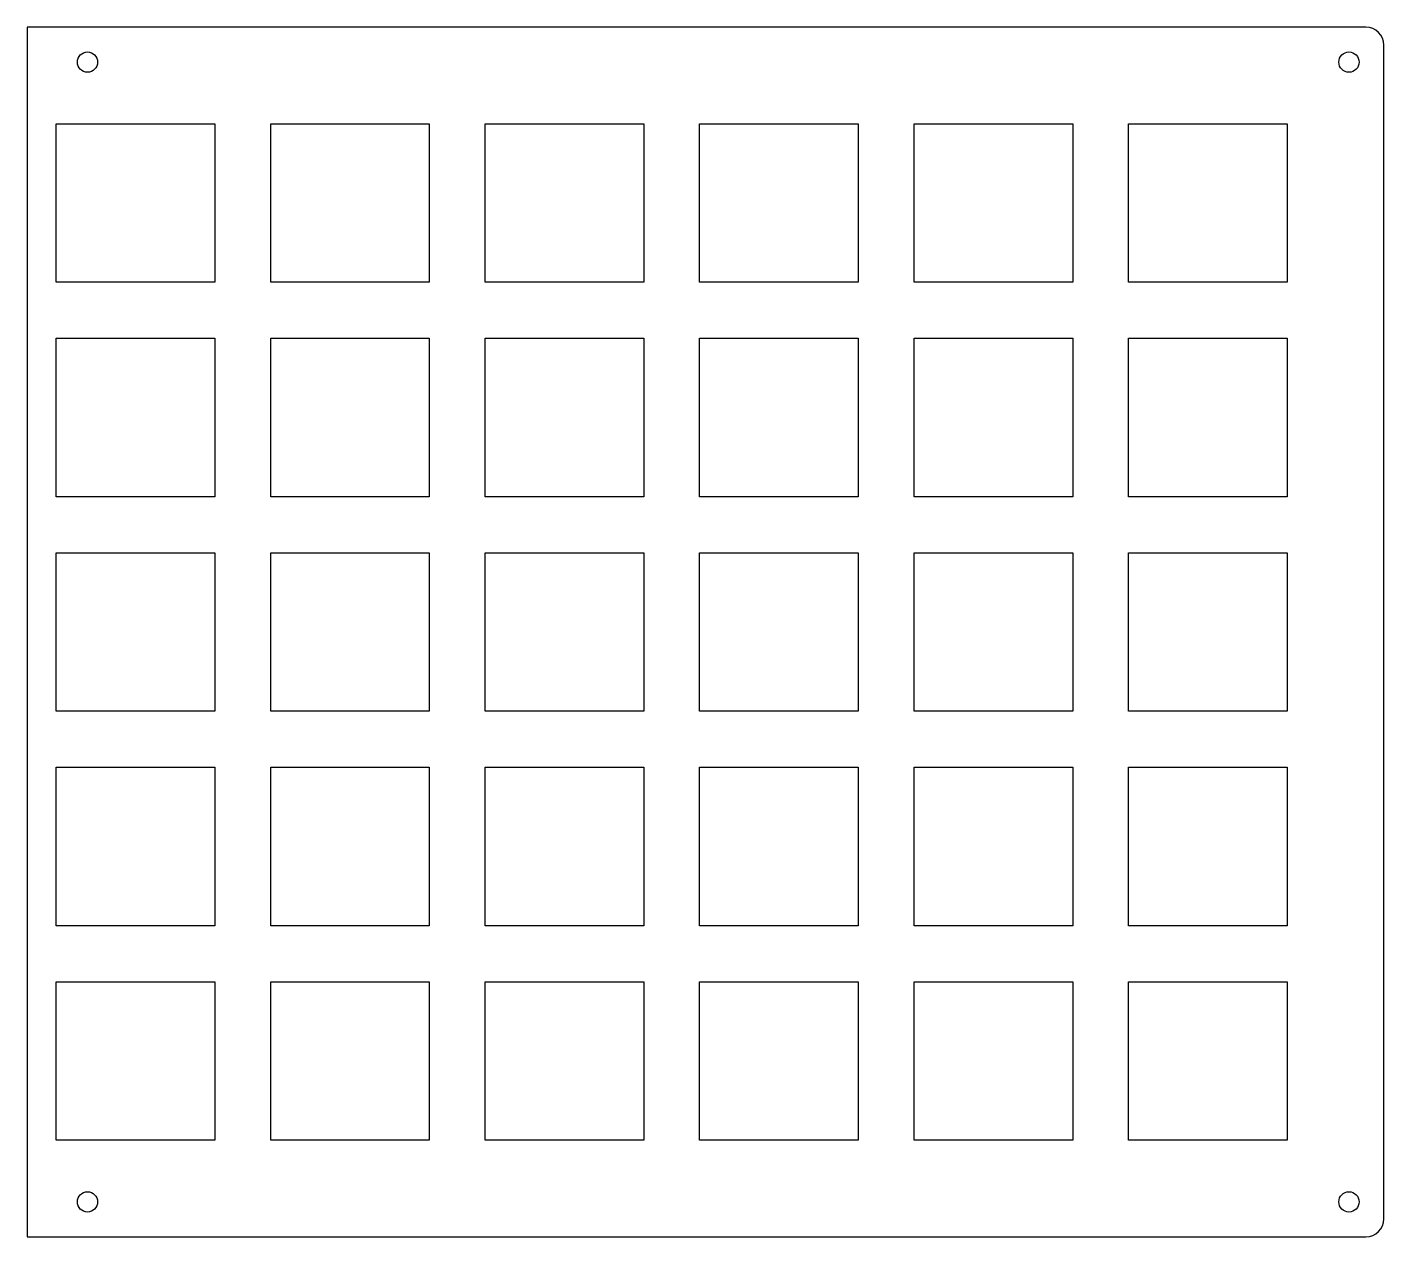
# Model space of a CAD drawing. Header units: millimetres. Extents: x -60 to 60, y -54 to 54.
import ezdxf

# ---------------------------------------------------------------- set-up
doc = ezdxf.new("R2010")
doc.units = ezdxf.units.MM
doc.layers.get('0').update_dxf_attribs({"linetype": 'CONTINUOUS'})

msp = doc.modelspace()

# ---------------------------------------------------------------- linework, layer by layer
for p, q in [((58.65, 53.72), (-60.25, 53.72)), ((-60.25, 53.72), (-60.25, -53.72)), ((60.25, -52.12), (60.25, 52.12)), ((-57.67, 31.06), (-57.67, 45.14)), ((-57.67, 45.14), (-43.58, 45.14)), ((-43.58, 45.14), (-43.58, 31.06)), ((-38.62, 31.06), (-38.62, 45.14)), ((-38.62, 45.14), (-24.53, 45.14)), ((-24.53, 45.14), (-24.53, 31.06)), ((-19.57, 31.06), (-19.57, 45.14)), ((-19.57, 45.14), (-5.48, 45.14)), ((-5.48, 45.14), (-5.48, 31.06)), ((-0.52, 31.06), (-0.52, 45.14)), ((-0.52, 45.14), (13.57, 45.14)), ((13.57, 45.14), (13.57, 31.06)), ((18.53, 31.06), (18.53, 45.14)), ((18.53, 45.14), (32.62, 45.14)), ((32.62, 45.14), (32.62, 31.06)), ((37.58, 31.06), (37.58, 45.14)), ((37.58, 45.14), (51.67, 45.14)), ((51.67, 45.14), (51.67, 31.06)), ((-43.58, 31.06), (-57.67, 31.06)), ((-24.53, 31.06), (-38.62, 31.06)), ((-5.48, 31.06), (-19.57, 31.06)), ((13.57, 31.06), (-0.52, 31.06)), ((32.62, 31.06), (18.53, 31.06)), ((51.67, 31.06), (37.58, 31.06)), ((-57.67, 12.01), (-57.67, 26.09)), ((-57.67, 26.09), (-43.58, 26.09)), ((-43.58, 26.09), (-43.58, 12.01)), ((-38.62, 12.01), (-38.62, 26.09)), ((-38.62, 26.09), (-24.53, 26.09)), ((-24.53, 26.09), (-24.53, 12.01)), ((-19.57, 12.01), (-19.57, 26.09)), ((-19.57, 26.09), (-5.48, 26.09)), ((-5.48, 26.09), (-5.48, 12.01)), ((-0.52, 12.01), (-0.52, 26.09)), ((-0.52, 26.09), (13.57, 26.09)), ((13.57, 26.09), (13.57, 12.01)), ((18.53, 12.01), (18.53, 26.09)), ((18.53, 26.09), (32.62, 26.09)), ((32.62, 26.09), (32.62, 12.01)), ((37.58, 12.01), (37.58, 26.09)), ((37.58, 26.09), (51.67, 26.09)), ((51.67, 26.09), (51.67, 12.01)), ((-43.58, 12.01), (-57.67, 12.01)), ((-24.53, 12.01), (-38.62, 12.01)), ((-5.48, 12.01), (-19.57, 12.01)), ((13.57, 12.01), (-0.52, 12.01)), ((32.62, 12.01), (18.53, 12.01)), ((51.67, 12.01), (37.58, 12.01)), ((-57.67, 7.04), (-43.58, 7.04)), ((-57.67, -7.04), (-57.67, 7.04)), ((-43.58, 7.04), (-43.58, -7.04)), ((-38.62, 7.04), (-24.53, 7.04)), ((-38.62, -7.04), (-38.62, 7.04)), ((-24.53, 7.04), (-24.53, -7.04)), ((-19.57, -7.04), (-19.57, 7.04)), ((-19.57, 7.04), (-5.48, 7.04)), ((-5.48, 7.04), (-5.48, -7.04)), ((-0.52, -7.04), (-0.52, 7.04)), ((-0.52, 7.04), (13.57, 7.04)), ((13.57, 7.04), (13.57, -7.04)), ((18.53, 7.04), (32.62, 7.04)), ((18.53, -7.04), (18.53, 7.04)), ((32.62, 7.04), (32.62, -7.04)), ((37.58, 7.04), (51.67, 7.04)), ((37.58, -7.04), (37.58, 7.04)), ((51.67, 7.04), (51.67, -7.04)), ((-43.58, -7.04), (-57.67, -7.04)), ((-24.53, -7.04), (-38.62, -7.04)), ((-5.48, -7.04), (-19.57, -7.04)), ((13.57, -7.04), (-0.52, -7.04)), ((32.62, -7.04), (18.53, -7.04)), ((51.67, -7.04), (37.58, -7.04)), ((-57.67, -26.09), (-57.67, -12.01)), ((-57.67, -12.01), (-43.58, -12.01)), ((-43.58, -12.01), (-43.58, -26.09)), ((-38.62, -26.09), (-38.62, -12.01)), ((-38.62, -12.01), (-24.53, -12.01)), ((-24.53, -12.01), (-24.53, -26.09)), ((-19.57, -26.09), (-19.57, -12.01)), ((-19.57, -12.01), (-5.48, -12.01)), ((-5.48, -12.01), (-5.48, -26.09)), ((-0.52, -12.01), (13.57, -12.01)), ((-0.52, -26.09), (-0.52, -12.01)), ((13.57, -12.01), (13.57, -26.09)), ((18.53, -26.09), (18.53, -12.01)), ((18.53, -12.01), (32.62, -12.01)), ((32.62, -12.01), (32.62, -26.09)), ((37.58, -12.01), (51.67, -12.01)), ((37.58, -26.09), (37.58, -12.01)), ((51.67, -12.01), (51.67, -26.09)), ((-43.58, -26.09), (-57.67, -26.09)), ((-24.53, -26.09), (-38.62, -26.09)), ((-5.48, -26.09), (-19.57, -26.09)), ((13.57, -26.09), (-0.52, -26.09)), ((32.62, -26.09), (18.53, -26.09)), ((51.67, -26.09), (37.58, -26.09)), ((-57.67, -45.14), (-57.67, -31.06)), ((-57.67, -31.06), (-43.58, -31.06)), ((-43.58, -31.06), (-43.58, -45.14)), ((-38.62, -45.14), (-38.62, -31.06)), ((-38.62, -31.06), (-24.53, -31.06)), ((-24.53, -31.06), (-24.53, -45.14)), ((-19.57, -45.14), (-19.57, -31.06)), ((-19.57, -31.06), (-5.48, -31.06)), ((-5.48, -31.06), (-5.48, -45.14)), ((-0.52, -45.14), (-0.52, -31.06)), ((-0.52, -31.06), (13.57, -31.06)), ((13.57, -31.06), (13.57, -45.14)), ((18.53, -45.14), (18.53, -31.06)), ((18.53, -31.06), (32.62, -31.06)), ((32.62, -31.06), (32.62, -45.14)), ((37.58, -45.14), (37.58, -31.06)), ((37.58, -31.06), (51.67, -31.06)), ((51.67, -31.06), (51.67, -45.14)), ((-43.58, -45.14), (-57.67, -45.14)), ((-24.53, -45.14), (-38.62, -45.14)), ((-5.48, -45.14), (-19.57, -45.14)), ((13.57, -45.14), (-0.52, -45.14)), ((32.62, -45.14), (18.53, -45.14)), ((51.67, -45.14), (37.58, -45.14)), ((-60.25, -53.72), (58.65, -53.72))]:
    msp.add_line(p, q)
for centre in [(-54.89, 50.62), (57.15, 50.62), (-54.89, -50.62), (57.15, -50.62)]:
    msp.add_circle(centre, 0.9)
for centre, start, end in [((58.65, 52.12), 0, 90), ((58.65, -52.12), -90, 0)]:
    msp.add_arc(centre, 1.6, start, end)

doc.saveas('drawing.dxf')
